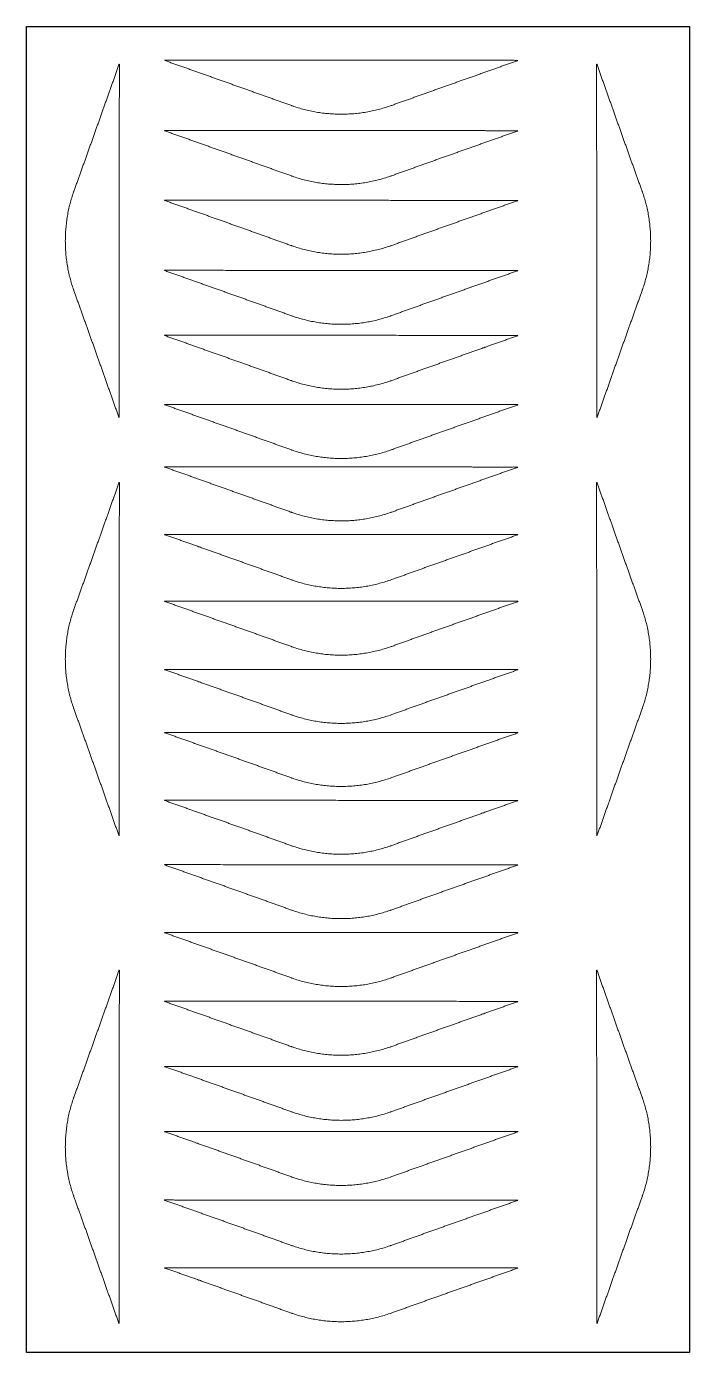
# Model space of a CAD drawing. Header units: metres. Extents: x 1979.8 to 2018, y 1971.1 to 1990.7.
# Drawn here: x 1982.486 to 1984.011, y 1987.332 to 1990.382 of the extents above; entities that cross this region are included whole.
import ezdxf

# ---------------------------------------------------------------- set-up
doc = ezdxf.new("R2010")
doc.units = ezdxf.units.M
doc.layers.add('ΦΥΛΛΑ ΓΙΑ CNC', color=1, linetype='Continuous')
doc.layers.add('ΦΥΛΛΑ ΚΟΝΤΡΑ ΠΛΑΚΕ', color=131, linetype='Continuous')

msp = doc.modelspace()

# ---------------------------------------------------------------- linework, layer by layer
at = {"layer": 'ΦΥΛΛΑ ΓΙΑ CNC', "lineweight": 5}
for points in [[(1982.5947, 1989.7767), (1982.5949, 1989.776), (1982.5951, 1989.7754), (1982.5954, 1989.7747), (1982.6187, 1989.7099), (1982.6417, 1989.645), (1982.6647, 1989.5801), (1982.6763, 1989.5472), (1982.688, 1989.5143), (1982.6996, 1989.4814), (1982.6996, 1989.5143), (1982.6997, 1989.5472), (1982.6997, 1989.5801), (1982.6998, 1989.7862), (1982.6999, 1989.9923), (1982.6999, 1990.1984), (1982.7, 1990.2313), (1982.7, 1990.2642), (1982.7, 1990.2971), (1982.6883, 1990.2642), (1982.6766, 1990.2313), (1982.665, 1990.1984), (1982.6419, 1990.1335), (1982.6189, 1990.0685), (1982.5955, 1990.0038), (1982.5952, 1990.0031), (1982.595, 1990.0024), (1982.5948, 1990.0018)], [(1983.3229, 1990.1996), (1983.3236, 1990.1998), (1983.3243, 1990.2001), (1983.3249, 1990.2003), (1983.3897, 1990.2236), (1983.4546, 1990.2466), (1983.5195, 1990.2696), (1983.5524, 1990.2812), (1983.5853, 1990.2929), (1983.6182, 1990.3045), (1983.5853, 1990.3046), (1983.5524, 1990.3046), (1983.5195, 1990.3046), (1983.3134, 1990.3047), (1983.1073, 1990.3048), (1982.9013, 1990.3049), (1982.8684, 1990.3049), (1982.8355, 1990.3049), (1982.8025, 1990.3049), (1982.8355, 1990.2932), (1982.8684, 1990.2815), (1982.9013, 1990.2699), (1982.9662, 1990.2468), (1983.0311, 1990.2238), (1983.0959, 1990.2004), (1983.0965, 1990.2002), (1983.0972, 1990.1999), (1983.0978, 1990.1997)], [(1983.9032, 1989.7767), (1983.903, 1989.776), (1983.9028, 1989.7754), (1983.9025, 1989.7747), (1983.8792, 1989.7099), (1983.8562, 1989.645), (1983.8332, 1989.5801), (1983.8216, 1989.5472), (1983.8099, 1989.5143), (1983.7983, 1989.4814), (1983.7982, 1989.5143), (1983.7982, 1989.5472), (1983.7982, 1989.5801), (1983.7981, 1989.7862), (1983.798, 1989.9923), (1983.7979, 1990.1984), (1983.7979, 1990.2313), (1983.7979, 1990.2642), (1983.7979, 1990.2971), (1983.8096, 1990.2642), (1983.8213, 1990.2313), (1983.8329, 1990.1984), (1983.856, 1990.1335), (1983.879, 1990.0685), (1983.9024, 1990.0038), (1983.9027, 1990.0031), (1983.9029, 1990.0024), (1983.9031, 1990.0018)], [(1983.3229, 1990.0378), (1983.3235, 1990.038), (1983.3242, 1990.0382), (1983.3249, 1990.0385), (1983.3896, 1990.0618), (1983.4545, 1990.0848), (1983.5194, 1990.1078), (1983.5523, 1990.1194), (1983.5852, 1990.1311), (1983.6182, 1990.1427), (1983.5852, 1990.1427), (1983.5523, 1990.1427), (1983.5194, 1990.1428), (1983.3134, 1990.1429), (1983.1073, 1990.1429), (1982.9012, 1990.143), (1982.8683, 1990.143), (1982.8354, 1990.1431), (1982.8025, 1990.1431), (1982.8354, 1990.1314), (1982.8683, 1990.1197), (1982.9012, 1990.108), (1982.9661, 1990.085), (1983.031, 1990.0619), (1983.0958, 1990.0386), (1983.0964, 1990.0383), (1983.0971, 1990.0381), (1983.0978, 1990.0379)], [(1983.3229, 1989.8774), (1983.3235, 1989.8777), (1983.3242, 1989.8779), (1983.3249, 1989.8781), (1983.3896, 1989.9015), (1983.4545, 1989.9245), (1983.5194, 1989.9475), (1983.5523, 1989.9591), (1983.5852, 1989.9708), (1983.6182, 1989.9824), (1983.5852, 1989.9824), (1983.5523, 1989.9824), (1983.5194, 1989.9824), (1983.3134, 1989.9825), (1983.1073, 1989.9826), (1982.9012, 1989.9827), (1982.8683, 1989.9827), (1982.8354, 1989.9827), (1982.8025, 1989.9828), (1982.8354, 1989.9711), (1982.8683, 1989.9594), (1982.9012, 1989.9477), (1982.9661, 1989.9247), (1983.031, 1989.9016), (1983.0958, 1989.8782), (1983.0964, 1989.878), (1983.0971, 1989.8778), (1983.0978, 1989.8775)], [(1983.3229, 1989.7163), (1983.3235, 1989.7165), (1983.3242, 1989.7167), (1983.3249, 1989.717), (1983.3896, 1989.7403), (1983.4545, 1989.7633), (1983.5194, 1989.7863), (1983.5523, 1989.7979), (1983.5852, 1989.8096), (1983.6182, 1989.8212), (1983.5852, 1989.8212), (1983.5523, 1989.8212), (1983.5194, 1989.8213), (1983.3134, 1989.8213), (1983.1073, 1989.8214), (1982.9012, 1989.8215), (1982.8683, 1989.8215), (1982.8354, 1989.8216), (1982.8025, 1989.8216), (1982.8354, 1989.8099), (1982.8683, 1989.7982), (1982.9012, 1989.7865), (1982.9661, 1989.7635), (1983.031, 1989.7404), (1983.0958, 1989.7171), (1983.0964, 1989.7168), (1983.0971, 1989.7166), (1983.0978, 1989.7164)], [(1983.3229, 1989.5669), (1983.3235, 1989.5671), (1983.3242, 1989.5673), (1983.3249, 1989.5676), (1983.3896, 1989.5909), (1983.4545, 1989.6139), (1983.5194, 1989.6369), (1983.5523, 1989.6485), (1983.5852, 1989.6602), (1983.6182, 1989.6718), (1983.5852, 1989.6718), (1983.5523, 1989.6718), (1983.5194, 1989.6719), (1983.3134, 1989.672), (1983.1073, 1989.672), (1982.9012, 1989.6721), (1982.8683, 1989.6721), (1982.8354, 1989.6722), (1982.8025, 1989.6722), (1982.8354, 1989.6605), (1982.8683, 1989.6488), (1982.9012, 1989.6371), (1982.9661, 1989.6141), (1983.031, 1989.5911), (1983.0958, 1989.5677), (1983.0964, 1989.5674), (1983.0971, 1989.5672), (1983.0978, 1989.567)], [(1983.3229, 1989.4076), (1983.3235, 1989.4079), (1983.3242, 1989.4081), (1983.3249, 1989.4083), (1983.3896, 1989.4317), (1983.4545, 1989.4547), (1983.5194, 1989.4776), (1983.5523, 1989.4893), (1983.5852, 1989.5009), (1983.6182, 1989.5126), (1983.5852, 1989.5126), (1983.5523, 1989.5126), (1983.5194, 1989.5126), (1983.3134, 1989.5127), (1983.1073, 1989.5128), (1982.9012, 1989.5129), (1982.8683, 1989.5129), (1982.8354, 1989.5129), (1982.8025, 1989.513), (1982.8354, 1989.5013), (1982.8683, 1989.4896), (1982.9012, 1989.4779), (1982.9661, 1989.4549), (1983.031, 1989.4318), (1983.0958, 1989.4084), (1983.0964, 1989.4082), (1983.0971, 1989.408), (1983.0978, 1989.4077)], [(1983.3229, 1989.2641), (1983.3235, 1989.2644), (1983.3242, 1989.2646), (1983.3249, 1989.2648), (1983.3896, 1989.2882), (1983.4545, 1989.3112), (1983.5194, 1989.3342), (1983.5523, 1989.3458), (1983.5852, 1989.3575), (1983.6182, 1989.3691), (1983.5852, 1989.3691), (1983.5523, 1989.3691), (1983.5194, 1989.3691), (1983.3134, 1989.3692), (1983.1073, 1989.3693), (1982.9012, 1989.3694), (1982.8683, 1989.3694), (1982.8354, 1989.3694), (1982.8025, 1989.3695), (1982.8354, 1989.3578), (1982.8683, 1989.3461), (1982.9012, 1989.3344), (1982.9661, 1989.3114), (1983.031, 1989.2883), (1983.0958, 1989.2649), (1983.0964, 1989.2647), (1983.0971, 1989.2645), (1983.0978, 1989.2642)], [(1982.5947, 1988.8148), (1982.5949, 1988.8142), (1982.5951, 1988.8135), (1982.5954, 1988.8128), (1982.6187, 1988.7481), (1982.6417, 1988.6832), (1982.6647, 1988.6182), (1982.6763, 1988.5853), (1982.688, 1988.5524), (1982.6996, 1988.5195), (1982.6996, 1988.5524), (1982.6997, 1988.5853), (1982.6997, 1988.6182), (1982.6998, 1988.8243), (1982.6999, 1989.0304), (1982.6999, 1989.2365), (1982.7, 1989.2694), (1982.7, 1989.3023), (1982.7, 1989.3352), (1982.6883, 1989.3023), (1982.6766, 1989.2694), (1982.665, 1989.2365), (1982.6419, 1989.1716), (1982.6189, 1989.1067), (1982.5955, 1989.0419), (1982.5952, 1989.0412), (1982.595, 1989.0406), (1982.5948, 1989.0399)], [(1983.9032, 1988.8148), (1983.903, 1988.8142), (1983.9028, 1988.8135), (1983.9025, 1988.8128), (1983.8792, 1988.7481), (1983.8562, 1988.6832), (1983.8332, 1988.6182), (1983.8216, 1988.5853), (1983.8099, 1988.5524), (1983.7983, 1988.5195), (1983.7982, 1988.5524), (1983.7982, 1988.5853), (1983.7982, 1988.6182), (1983.7981, 1988.8243), (1983.798, 1989.0304), (1983.7979, 1989.2365), (1983.7979, 1989.2694), (1983.7979, 1989.3023), (1983.7979, 1989.3352), (1983.8096, 1989.3023), (1983.8213, 1989.2694), (1983.8329, 1989.2365), (1983.856, 1989.1716), (1983.879, 1989.1067), (1983.9024, 1989.0419), (1983.9027, 1989.0412), (1983.9029, 1989.0406), (1983.9031, 1989.0399)], [(1983.3229, 1989.1089), (1983.3235, 1989.1091), (1983.3242, 1989.1093), (1983.3249, 1989.1096), (1983.3896, 1989.1329), (1983.4545, 1989.1559), (1983.5194, 1989.1789), (1983.5523, 1989.1905), (1983.5852, 1989.2022), (1983.6182, 1989.2138), (1983.5852, 1989.2138), (1983.5523, 1989.2138), (1983.5194, 1989.2139), (1983.3134, 1989.2139), (1983.1073, 1989.214), (1982.9012, 1989.2141), (1982.8683, 1989.2141), (1982.8354, 1989.2142), (1982.8025, 1989.2142), (1982.8354, 1989.2025), (1982.8683, 1989.1908), (1982.9012, 1989.1791), (1982.9661, 1989.1561), (1983.031, 1989.133), (1983.0958, 1989.1097), (1983.0964, 1989.1094), (1983.0971, 1989.1092), (1983.0978, 1989.109)], [(1983.3229, 1988.9552), (1983.3235, 1988.9555), (1983.3242, 1988.9557), (1983.3249, 1988.9559), (1983.3896, 1988.9793), (1983.4545, 1989.0023), (1983.5194, 1989.0253), (1983.5523, 1989.0369), (1983.5852, 1989.0486), (1983.6182, 1989.0602), (1983.5852, 1989.0602), (1983.5523, 1989.0602), (1983.5194, 1989.0602), (1983.3134, 1989.0603), (1983.1073, 1989.0604), (1982.9012, 1989.0605), (1982.8683, 1989.0605), (1982.8354, 1989.0605), (1982.8025, 1989.0606), (1982.8354, 1989.0489), (1982.8683, 1989.0372), (1982.9012, 1989.0255), (1982.9661, 1989.0025), (1983.031, 1988.9794), (1983.0958, 1988.956), (1983.0964, 1988.9558), (1983.0971, 1988.9556), (1983.0978, 1988.9553)], [(1983.3229, 1988.7983), (1983.3235, 1988.7985), (1983.3242, 1988.7987), (1983.3249, 1988.799), (1983.3896, 1988.8223), (1983.4545, 1988.8453), (1983.5194, 1988.8683), (1983.5523, 1988.8799), (1983.5852, 1988.8916), (1983.6182, 1988.9032), (1983.5852, 1988.9033), (1983.5523, 1988.9033), (1983.5194, 1988.9033), (1983.3134, 1988.9034), (1983.1073, 1988.9035), (1982.9012, 1988.9036), (1982.8683, 1988.9036), (1982.8354, 1988.9036), (1982.8025, 1988.9036), (1982.8354, 1988.8919), (1982.8683, 1988.8802), (1982.9012, 1988.8686), (1982.9661, 1988.8455), (1983.031, 1988.8225), (1983.0958, 1988.7991), (1983.0964, 1988.7988), (1983.0971, 1988.7986), (1983.0978, 1988.7984)], [(1983.3229, 1988.6532), (1983.3235, 1988.6535), (1983.3242, 1988.6537), (1983.3249, 1988.6539), (1983.3896, 1988.6773), (1983.4545, 1988.7003), (1983.5194, 1988.7232), (1983.5523, 1988.7349), (1983.5852, 1988.7465), (1983.6182, 1988.7582), (1983.5852, 1988.7582), (1983.5523, 1988.7582), (1983.5194, 1988.7582), (1983.3134, 1988.7583), (1983.1073, 1988.7584), (1982.9012, 1988.7585), (1982.8683, 1988.7585), (1982.8354, 1988.7585), (1982.8025, 1988.7585), (1982.8354, 1988.7469), (1982.8683, 1988.7352), (1982.9012, 1988.7235), (1982.9661, 1988.7005), (1983.031, 1988.6774), (1983.0958, 1988.654), (1983.0964, 1988.6538), (1983.0971, 1988.6536), (1983.0978, 1988.6533)], [(1983.3229, 1988.4972), (1983.3235, 1988.4975), (1983.3242, 1988.4977), (1983.3249, 1988.498), (1983.3896, 1988.5213), (1983.4545, 1988.5443), (1983.5194, 1988.5673), (1983.5523, 1988.5789), (1983.5852, 1988.5906), (1983.6182, 1988.6022), (1983.5852, 1988.6022), (1983.5523, 1988.6022), (1983.5194, 1988.6023), (1983.3134, 1988.6023), (1983.1073, 1988.6024), (1982.9012, 1988.6025), (1982.8683, 1988.6025), (1982.8354, 1988.6026), (1982.8025, 1988.6026), (1982.8354, 1988.5909), (1982.8683, 1988.5792), (1982.9012, 1988.5675), (1982.9661, 1988.5445), (1983.031, 1988.5214), (1983.0958, 1988.498), (1983.0964, 1988.4978), (1983.0971, 1988.4976), (1983.0978, 1988.4973)], [(1983.3229, 1988.3492), (1983.3235, 1988.3494), (1983.3242, 1988.3496), (1983.3249, 1988.3499), (1983.3896, 1988.3732), (1983.4545, 1988.3962), (1983.5194, 1988.4192), (1983.5523, 1988.4308), (1983.5852, 1988.4425), (1983.6182, 1988.4541), (1983.5852, 1988.4541), (1983.5523, 1988.4542), (1983.5194, 1988.4542), (1983.3134, 1988.4543), (1983.1073, 1988.4543), (1982.9012, 1988.4544), (1982.8683, 1988.4544), (1982.8354, 1988.4545), (1982.8025, 1988.4545), (1982.8354, 1988.4428), (1982.8683, 1988.4311), (1982.9012, 1988.4194), (1982.9661, 1988.3964), (1983.031, 1988.3734), (1983.0958, 1988.35), (1983.0964, 1988.3497), (1983.0971, 1988.3495), (1983.0978, 1988.3493)], [(1983.3229, 1988.1931), (1983.3235, 1988.1933), (1983.3242, 1988.1935), (1983.3249, 1988.1938), (1983.3896, 1988.2171), (1983.4545, 1988.2401), (1983.5194, 1988.2631), (1983.5523, 1988.2747), (1983.5852, 1988.2864), (1983.6182, 1988.298), (1983.5852, 1988.298), (1983.5523, 1988.2981), (1983.5194, 1988.2981), (1983.3134, 1988.2982), (1983.1073, 1988.2983), (1982.9012, 1988.2983), (1982.8683, 1988.2984), (1982.8354, 1988.2984), (1982.8025, 1988.2984), (1982.8354, 1988.2867), (1982.8683, 1988.275), (1982.9012, 1988.2633), (1982.9661, 1988.2403), (1983.031, 1988.2173), (1983.0958, 1988.1939), (1983.0964, 1988.1936), (1983.0971, 1988.1934), (1983.0978, 1988.1932)], [(1982.5947, 1987.6927), (1982.5949, 1987.6921), (1982.5951, 1987.6914), (1982.5954, 1987.6907), (1982.6187, 1987.626), (1982.6417, 1987.5611), (1982.6647, 1987.4962), (1982.6763, 1987.4633), (1982.688, 1987.4303), (1982.6996, 1987.3974), (1982.6996, 1987.4303), (1982.6997, 1987.4633), (1982.6997, 1987.4962), (1982.6998, 1987.7022), (1982.6999, 1987.9083), (1982.6999, 1988.1144), (1982.7, 1988.1473), (1982.7, 1988.1802), (1982.7, 1988.2131), (1982.6883, 1988.1802), (1982.6766, 1988.1473), (1982.665, 1988.1144), (1982.6419, 1988.0495), (1982.6189, 1987.9846), (1982.5955, 1987.9198), (1982.5952, 1987.9191), (1982.595, 1987.9185), (1982.5948, 1987.9178)], [(1983.9032, 1987.6927), (1983.903, 1987.6921), (1983.9028, 1987.6914), (1983.9025, 1987.6907), (1983.8792, 1987.626), (1983.8562, 1987.5611), (1983.8332, 1987.4962), (1983.8216, 1987.4633), (1983.8099, 1987.4303), (1983.7983, 1987.3974), (1983.7982, 1987.4303), (1983.7982, 1987.4633), (1983.7982, 1987.4962), (1983.7981, 1987.7022), (1983.798, 1987.9083), (1983.7979, 1988.1144), (1983.7979, 1988.1473), (1983.7979, 1988.1802), (1983.7979, 1988.2131), (1983.8096, 1988.1802), (1983.8213, 1988.1473), (1983.8329, 1988.1144), (1983.856, 1988.0495), (1983.879, 1987.9846), (1983.9024, 1987.9198), (1983.9027, 1987.9191), (1983.9029, 1987.9185), (1983.9031, 1987.9178)], [(1983.3229, 1988.035), (1983.3235, 1988.0352), (1983.3242, 1988.0354), (1983.3249, 1988.0357), (1983.3896, 1988.059), (1983.4545, 1988.082), (1983.5194, 1988.105), (1983.5523, 1988.1166), (1983.5852, 1988.1283), (1983.6182, 1988.1399), (1983.5852, 1988.14), (1983.5523, 1988.14), (1983.5194, 1988.14), (1983.3134, 1988.1401), (1983.1073, 1988.1402), (1982.9012, 1988.1402), (1982.8683, 1988.1403), (1982.8354, 1988.1403), (1982.8025, 1988.1403), (1982.8354, 1988.1286), (1982.8683, 1988.1169), (1982.9012, 1988.1053), (1982.9661, 1988.0822), (1983.031, 1988.0592), (1983.0958, 1988.0358), (1983.0964, 1988.0355), (1983.0971, 1988.0353), (1983.0978, 1988.0351)], [(1983.3229, 1987.8852), (1983.3235, 1987.8854), (1983.3242, 1987.8857), (1983.3249, 1987.8859), (1983.3896, 1987.9092), (1983.4545, 1987.9322), (1983.5194, 1987.9552), (1983.5523, 1987.9669), (1983.5852, 1987.9785), (1983.6182, 1987.9902), (1983.5852, 1987.9902), (1983.5523, 1987.9902), (1983.5194, 1987.9902), (1983.3134, 1987.9903), (1983.1073, 1987.9904), (1982.9012, 1987.9905), (1982.8683, 1987.9905), (1982.8354, 1987.9905), (1982.8025, 1987.9905), (1982.8354, 1987.9788), (1982.8683, 1987.9672), (1982.9012, 1987.9555), (1982.9661, 1987.9324), (1983.031, 1987.9094), (1983.0958, 1987.886), (1983.0964, 1987.8858), (1983.0971, 1987.8855), (1983.0978, 1987.8853)], [(1983.3229, 1987.7355), (1983.3235, 1987.7358), (1983.3242, 1987.736), (1983.3249, 1987.7362), (1983.3896, 1987.7596), (1983.4545, 1987.7825), (1983.5194, 1987.8055), (1983.5523, 1987.8172), (1983.5852, 1987.8288), (1983.6182, 1987.8405), (1983.5852, 1987.8405), (1983.5523, 1987.8405), (1983.5194, 1987.8405), (1983.3134, 1987.8406), (1983.1073, 1987.8407), (1982.9012, 1987.8408), (1982.8683, 1987.8408), (1982.8354, 1987.8408), (1982.8025, 1987.8408), (1982.8354, 1987.8292), (1982.8683, 1987.8175), (1982.9012, 1987.8058), (1982.9661, 1987.7828), (1983.031, 1987.7597), (1983.0958, 1987.7363), (1983.0964, 1987.7361), (1983.0971, 1987.7358), (1983.0978, 1987.7356)], [(1983.3229, 1987.5777), (1983.3235, 1987.578), (1983.3242, 1987.5782), (1983.3249, 1987.5784), (1983.3896, 1987.6018), (1983.4545, 1987.6248), (1983.5194, 1987.6478), (1983.5523, 1987.6594), (1983.5852, 1987.6711), (1983.6182, 1987.6827), (1983.5852, 1987.6827), (1983.5523, 1987.6827), (1983.5194, 1987.6827), (1983.3134, 1987.6828), (1983.1073, 1987.6829), (1982.9012, 1987.683), (1982.8683, 1987.683), (1982.8354, 1987.683), (1982.8025, 1987.6831), (1982.8354, 1987.6714), (1982.8683, 1987.6597), (1982.9012, 1987.648), (1982.9661, 1987.625), (1983.031, 1987.6019), (1983.0958, 1987.5785), (1983.0964, 1987.5783), (1983.0971, 1987.5781), (1983.0978, 1987.5778)], [(1983.3228, 1987.422), (1983.3235, 1987.4222), (1983.3241, 1987.4225), (1983.3248, 1987.4227), (1983.3896, 1987.446), (1983.4545, 1987.469), (1983.5194, 1987.492), (1983.5523, 1987.5037), (1983.5852, 1987.5153), (1983.6181, 1987.527), (1983.5852, 1987.527), (1983.5523, 1987.527), (1983.5194, 1987.527), (1983.3133, 1987.5271), (1983.1072, 1987.5272), (1982.9011, 1987.5273), (1982.8682, 1987.5273), (1982.8353, 1987.5273), (1982.8024, 1987.5273), (1982.8353, 1987.5156), (1982.8682, 1987.504), (1982.9011, 1987.4923), (1982.966, 1987.4692), (1983.0309, 1987.4462), (1983.0957, 1987.4228), (1983.0964, 1987.4226), (1983.097, 1987.4223), (1983.0977, 1987.4221)]]:
    msp.add_rational_spline(points, [1, 0.999996808006, 0.999996808006, 1, 1, 1, 1, 1, 1, 1, 1, 1, 1, 1, 1, 1, 1, 1, 1, 1, 1, 1, 1, 1, 1, 0.999996848443, 0.999996848443, 1], degree=3, knots=[0, 0, 0, 0, 0.0054, 0.0054, 0.0054, 0.212006, 0.212006, 0.212006, 0.317255, 0.317255, 0.317255, 0.434621, 0.434621, 0.434621, 1.169708, 1.169708, 1.169708, 1.287075, 1.287075, 1.287075, 1.392324, 1.392324, 1.392324, 1.598962, 1.598962, 1.598962, 1.604326, 1.604326, 1.604326, 1.604326], dxfattribs=at)
for points, weights in [([(1983.098, 1990.1996), (1983.2104, 1990.1606), (1983.3228, 1990.1995)], [0.998890298943, 0.943630057768, 0.998883460554]), ([(1983.0979, 1990.0378), (1983.2103, 1989.9988), (1983.3227, 1990.0377)], [0.998890298943, 0.943630057768, 0.998883460554]), ([(1983.3227, 1990.0379), (1983.3227, 1990.0379), (1983.3227, 1990.0379)], [0.998812399071, 0.998814408605, 0.998816418286]), ([(1982.5947, 1990.0017), (1982.5557, 1989.8892), (1982.5946, 1989.7768)], [0.998890298943, 0.943630057768, 0.998883460554]), ([(1983.9032, 1990.0017), (1983.9422, 1989.8892), (1983.9033, 1989.7768)], [0.998890298943, 0.943630057768, 0.998883460554]), ([(1983.0979, 1989.8775), (1983.2103, 1989.8384), (1983.3227, 1989.8774)], [0.998890298943, 0.943630057768, 0.998883460554]), ([(1983.3227, 1989.8776), (1983.3227, 1989.8776), (1983.3227, 1989.8776)], [0.998812399071, 0.998814408605, 0.998816418286]), ([(1983.0979, 1989.7163), (1983.2103, 1989.6772), (1983.3227, 1989.7162)], [0.998890298943, 0.943630057768, 0.998883460554]), ([(1983.3227, 1989.7164), (1983.3227, 1989.7164), (1983.3227, 1989.7164)], [0.998812399071, 0.998814408605, 0.998816418286]), ([(1983.0979, 1989.5669), (1983.2103, 1989.5279), (1983.3227, 1989.5668)], [0.998890298943, 0.943630057768, 0.998883460554]), ([(1983.3227, 1989.567), (1983.3227, 1989.567), (1983.3227, 1989.567)], [0.998812399071, 0.998814408605, 0.998816418286]), ([(1983.0979, 1989.4077), (1983.2103, 1989.3686), (1983.3227, 1989.4076)], [0.998890298943, 0.943630057768, 0.998883460554]), ([(1983.3227, 1989.4078), (1983.3227, 1989.4078), (1983.3227, 1989.4078)], [0.998812399071, 0.998814408605, 0.998816418286]), ([(1983.0979, 1989.2642), (1983.2103, 1989.2251), (1983.3227, 1989.2641)], [0.998890298943, 0.943630057768, 0.998883460554]), ([(1983.3227, 1989.2643), (1983.3227, 1989.2643), (1983.3227, 1989.2643)], [0.998812399071, 0.998814408605, 0.998816418286]), ([(1983.0979, 1989.1089), (1983.2103, 1989.0698), (1983.3227, 1989.1088)], [0.998890298943, 0.943630057768, 0.998883460554]), ([(1983.3227, 1989.109), (1983.3227, 1989.109), (1983.3227, 1989.109)], [0.998812399071, 0.998814408605, 0.998816418286]), ([(1982.5947, 1989.0398), (1982.5557, 1988.9274), (1982.5946, 1988.815)], [0.998890298943, 0.943630057768, 0.998883460554]), ([(1983.9032, 1989.0398), (1983.9422, 1988.9274), (1983.9033, 1988.815)], [0.998890298943, 0.943630057768, 0.998883460554]), ([(1983.0979, 1988.9553), (1983.2103, 1988.9162), (1983.3227, 1988.9552)], [0.998890298943, 0.943630057768, 0.998883460554]), ([(1983.3227, 1988.9554), (1983.3227, 1988.9554), (1983.3227, 1988.9554)], [0.998812399071, 0.998814408605, 0.998816418286]), ([(1983.0979, 1988.7983), (1983.2103, 1988.7593), (1983.3227, 1988.7982)], [0.998890298943, 0.943630057768, 0.998883460554]), ([(1983.3227, 1988.7984), (1983.3227, 1988.7984), (1983.3227, 1988.7984)], [0.998812399071, 0.998814408605, 0.998816418286]), ([(1983.0979, 1988.6533), (1983.2103, 1988.6142), (1983.3227, 1988.6532)], [0.998890298943, 0.943630057768, 0.998883460554]), ([(1983.3227, 1988.6533), (1983.3227, 1988.6533), (1983.3227, 1988.6533)], [0.998812399071, 0.998814408605, 0.998816418286]), ([(1983.0979, 1988.4973), (1983.2103, 1988.4582), (1983.3227, 1988.4972)], [0.998890298943, 0.943630057768, 0.998883460554]), ([(1983.3227, 1988.4974), (1983.3227, 1988.4974), (1983.3227, 1988.4974)], [0.998812399071, 0.998814408605, 0.998816418286]), ([(1983.0979, 1988.3492), (1983.2103, 1988.3102), (1983.3227, 1988.3491)], [0.998890298943, 0.943630057768, 0.998883460554]), ([(1983.3227, 1988.3493), (1983.3227, 1988.3493), (1983.3227, 1988.3493)], [0.998812399071, 0.998814408605, 0.998816418286]), ([(1983.0979, 1988.1931), (1983.2103, 1988.1541), (1983.3227, 1988.193)], [0.998890298943, 0.943630057768, 0.998883460554]), ([(1983.3227, 1988.1932), (1983.3227, 1988.1932), (1983.3227, 1988.1932)], [0.998812399071, 0.998814408605, 0.998816418286]), ([(1983.0979, 1988.035), (1983.2103, 1987.996), (1983.3227, 1988.0349)], [0.998890298943, 0.943630057768, 0.998883460554]), ([(1983.3227, 1988.0351), (1983.3227, 1988.0351), (1983.3227, 1988.0351)], [0.998812399071, 0.998814408605, 0.998816418286]), ([(1982.5947, 1987.9177), (1982.5557, 1987.8053), (1982.5946, 1987.6929)], [0.998890298943, 0.943630057768, 0.998883460554]), ([(1983.9032, 1987.9177), (1983.9422, 1987.8053), (1983.9033, 1987.6929)], [0.998890298943, 0.943630057768, 0.998883460554]), ([(1983.0979, 1987.8853), (1983.2103, 1987.8462), (1983.3227, 1987.8852)], [0.998890298943, 0.943630057768, 0.998883460554]), ([(1983.3227, 1987.8853), (1983.3227, 1987.8853), (1983.3227, 1987.8853)], [0.998812399071, 0.998814408605, 0.998816418286]), ([(1983.0979, 1987.7356), (1983.2103, 1987.6965), (1983.3227, 1987.7355)], [0.998890298943, 0.943630057768, 0.998883460554]), ([(1983.3227, 1987.7356), (1983.3227, 1987.7356), (1983.3227, 1987.7356)], [0.998812399071, 0.998814408605, 0.998816418286]), ([(1983.0979, 1987.5778), (1983.2103, 1987.5387), (1983.3227, 1987.5777)], [0.998890298943, 0.943630057768, 0.998883460554]), ([(1983.3227, 1987.5779), (1983.3227, 1987.5779), (1983.3227, 1987.5779)], [0.998812399071, 0.998814408605, 0.998816418286]), ([(1983.0978, 1987.4221), (1983.2102, 1987.383), (1983.3227, 1987.422)], [0.998890298943, 0.943630057768, 0.998883460554])]:
    msp.add_rational_spline(points, weights, degree=2, dxfattribs=at)
at = {"layer": 'ΦΥΛΛΑ ΚΟΝΤΡΑ ΠΛΑΚΕ'}
msp.add_lwpolyline([(1982.4864, 1990.3823), (1984.0114, 1990.3823), (1984.0114, 1987.3323), (1982.4864, 1987.3323)], close=True, dxfattribs=at)

doc.saveas('drawing.dxf')
